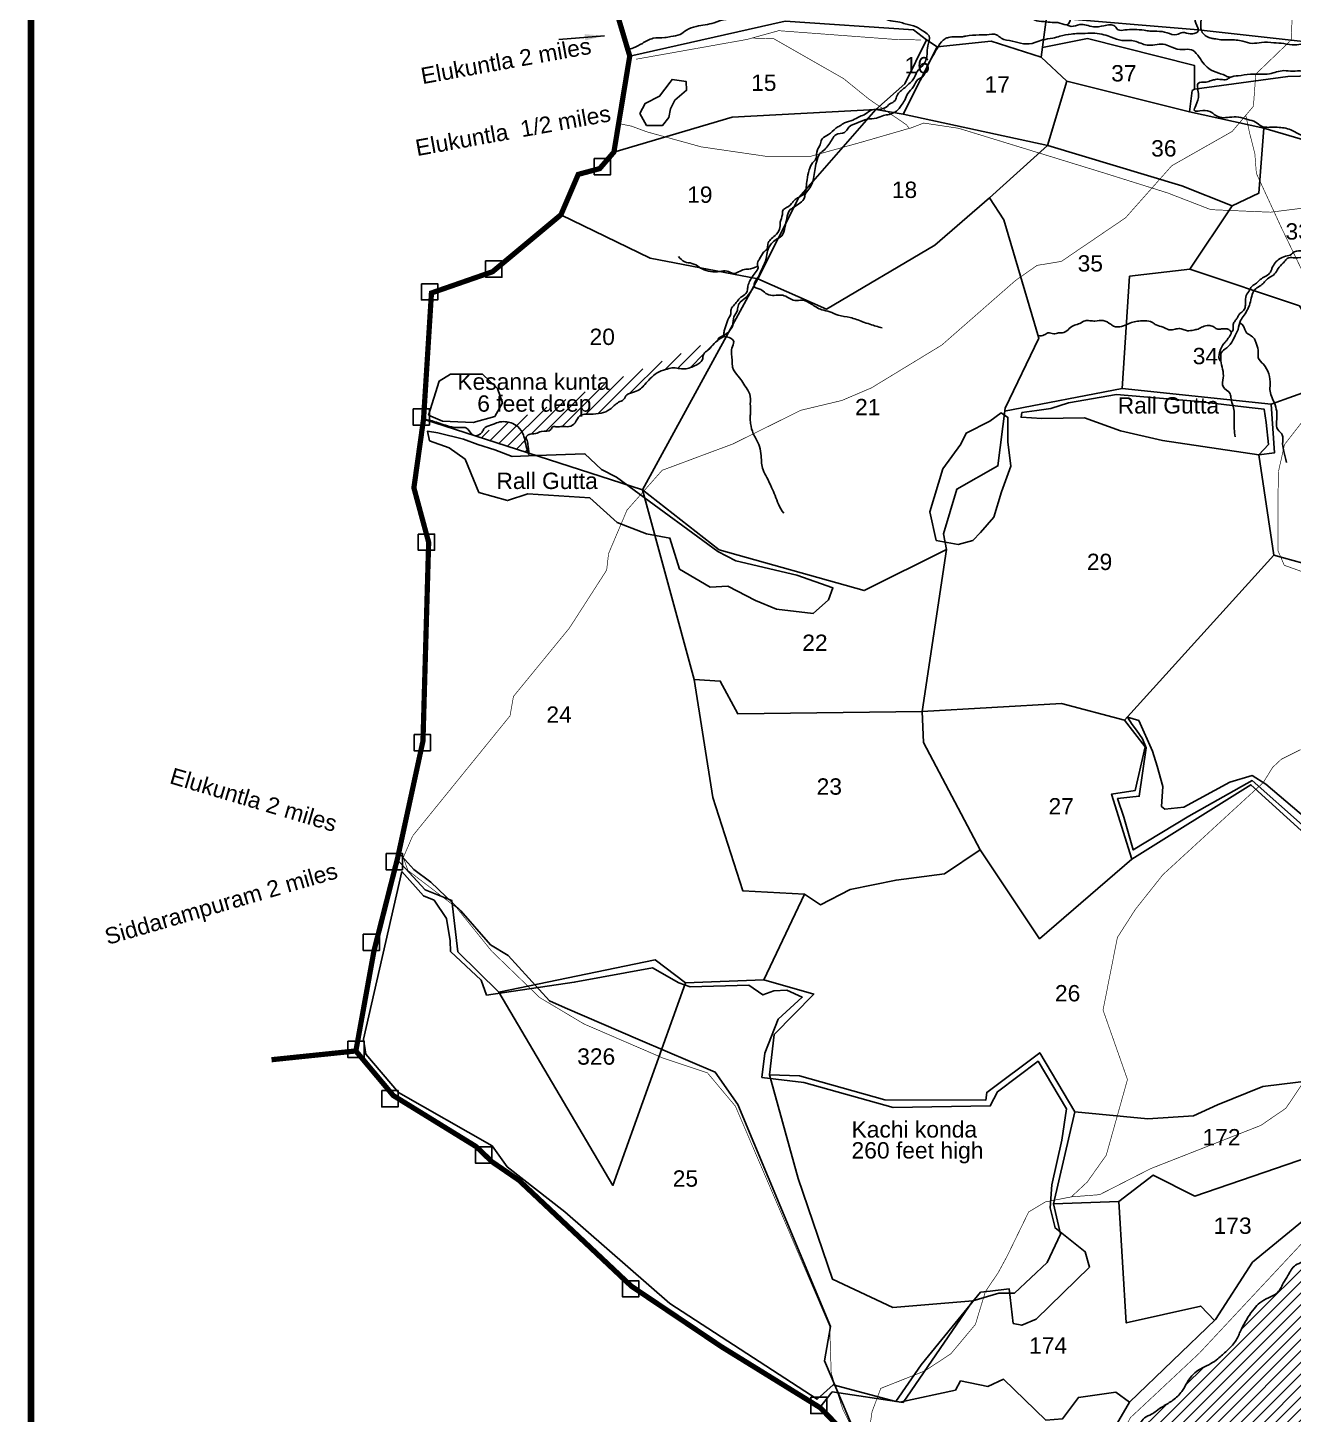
# Model space of a CAD drawing. Header units: feet. Extents: x 812574 to 820023, y 1579761 to 1589140.
# Drawn here: x 812574 to 814512, y 1582150 to 1584272 of the extents above; entities that cross this region are included whole.
import ezdxf
from ezdxf.enums import TextEntityAlignment as Align

# ---------------------------------------------------------------- set-up
doc = ezdxf.new("R2010")
doc.units = ezdxf.units.FT
doc.header["$LTSCALE"] = 15
doc.header["$MEASUREMENT"] = 0
doc.linetypes.add('HIDDEN2', pattern=[0.1875, 0.125, -0.0625])
for name, color, linetype in [('HILL', 17, 'Continuous'), ('PLOT', 7, 'Continuous'), ('PLOT NO', 7, 'Continuous'), ('ROADS', 6, 'Continuous'), ('TANKS-STREAM', 4, 'Continuous'), ('text2', 7, 'Continuous'), ('VILLAGE STONES', 240, 'Continuous')]:
    doc.layers.add(name, color=color, linetype=linetype)
doc.layers.add('VILLAGE BOUNDRY', color=5, linetype='HIDDEN2', lineweight=100)
doc.styles.get("Standard").update_dxf_attribs({"font": 'arial.ttf'})
doc.linetypes.add('DOTS', pattern='A,1e-06,-3,["●",Standard,S=3,R=0,X=-1.25,Y=-1.25],-3', length=6.000001)
doc.dimstyles.get("Standard").update_dxf_attribs({"dimtxt": 0.18, "dimasz": 0.18, "dimexe": 0.18, "dimexo": 0.0625, "dimgap": 0.09, "dimtad": 0, "dimtih": 1, "dimtoh": 1, "dimdec": 4, "dimzin": 0, "dimdsep": 46, "dimtxsty": 'Standard', "dimcen": 0.09, "dimadec": 0, "dimazin": 0, "dimtfac": 1, "dimtdec": 4, "dimtofl": 0, "dimtmove": 0, "dimatfit": 3, "dimfxl": 1, "dimtolj": 1, "dimtzin": 0, "dimarcsym": 0})

msp = doc.modelspace()

# ---------------------------------------------------------------- hatches: boundary and pattern name
at = {"layer": 'TANKS-STREAM', "lineweight": -2}
h = msp.add_hatch(dxfattribs=at)
h.set_pattern_fill('ANSI31', color=256, scale=100)
edge = h.paths.add_edge_path()
edge.add_spline(control_points=[(813340.5, 1583621), (813339.2, 1583624.8), (813335.5, 1583638.3), (813333.9, 1583649.3), (813326.3, 1583661.4), (813315.4, 1583666.9), (813305.1, 1583669.3), (813293.9, 1583668.3), (813283.9, 1583663), (813272.8, 1583660.4), (813270.2, 1583650.6), (813263.3, 1583647.1), (813259.4, 1583647.3)], knot_values=[83.958057, 83.958057, 83.958057, 83.958057, 96.926095, 108.315036, 124.071402, 135.303884, 144.62015, 155.49345, 167.878502, 179.544505, 185.373949, 196.807961, 196.807961, 196.807961, 196.807961], degree=3, periodic=0)
edge.add_spline(control_points=[(813640.5, 1583799.5), (813635.1, 1583796.2), (813625.7, 1583790.4), (813617.9, 1583778.9), (813607.6, 1583773.1), (813608.7, 1583761), (813595.3, 1583754.3), (813580.1, 1583747.1), (813563.6, 1583752.6), (813549.7, 1583747.9), (813537.5, 1583744.5), (813527.7, 1583735), (813519.9, 1583726.2), (813512.4, 1583718.7), (813503.1, 1583713.2), (813491.1, 1583712.5), (813487.5, 1583701.4), (813475.6, 1583698.2), (813463.5, 1583682.4), (813441.6, 1583679.5), (813418.5, 1583681.2), (813413.8, 1583666.8), (813403.5, 1583659.6), (813393.2, 1583662.5), (813385.5, 1583659.6), (813377.9, 1583662.6), (813374.4, 1583652.4), (813361.8, 1583655.9), (813351.7, 1583649.1), (813342.2, 1583650.9), (813336.1, 1583644.5), (813339.9, 1583638.3), (813340.2, 1583631.9), (813341.5, 1583623.2), (813341.7, 1583620.6)], knot_values=[207.101244, 207.101244, 207.101244, 207.101244, 225.68535, 239.723337, 248.672118, 258.081605, 270.342944, 288.762157, 308.224121, 318.118872, 332.136147, 345.808551, 357.997606, 367.562615, 377.520154, 390.36292, 399.132403, 407.818819, 424.712716, 455.719484, 472.075082, 484.724045, 495.960749, 506.286006, 514.434801, 520.667424, 525.539219, 540.407404, 550.058203, 561.306479, 566.914809, 571.57969, 580.354763, 589.349911, 589.349911, 589.349911, 589.349911], degree=3, periodic=0)
edge.add_spline(control_points=[(813340.5, 1583621), (813339.2, 1583624.8), (813335.5, 1583638.3), (813333.9, 1583649.3), (813326.3, 1583661.4), (813315.4, 1583666.9), (813305.1, 1583669.3), (813293.9, 1583668.3), (813283.9, 1583663), (813272.8, 1583660.4), (813270.2, 1583650.6), (813263.3, 1583647.1), (813259.4, 1583647.3)], knot_values=[83.958057, 83.958057, 83.958057, 83.958057, 96.926095, 108.315036, 124.071402, 135.303884, 144.62015, 155.49345, 167.878502, 179.544505, 185.373949, 196.807961, 196.807961, 196.807961, 196.807961], degree=3, periodic=0)
edge.add_line((813259.4, 1583647.3), (813340.5, 1583621))
h = msp.add_hatch(dxfattribs=at)
h.set_pattern_fill('ANSI31', color=256, scale=100)
edge = h.paths.add_edge_path()
edge.add_spline(control_points=[(814836.9, 1581954.7), (814837.5, 1581956.8), (814838.9, 1581962.2), (814845.5, 1581968.6), (814854.2, 1581974.1), (814860.4, 1581982.7), (814870.9, 1581985.3), (814876.9, 1581994), (814887.9, 1582000.2), (814898.4, 1582009), (814910.8, 1582014.1), (814920.4, 1582019.5), (814929.9, 1582021.1), (814936.9, 1582026.8), (814942.2, 1582032.9), (814948.3, 1582036.1), (814955.1, 1582040.4), (814963.4, 1582037.5), (814972, 1582045.1), (814983.1, 1582045.8), (814994.3, 1582052.4), (815005.9, 1582055.2), (815017.4, 1582060.7), (815024.8, 1582067.9), (815035.1, 1582071.8), (815044.9, 1582067.9), (815052.1, 1582074.6), (815058.9, 1582079.6), (815063, 1582088.5), (815072.5, 1582094), (815083.3, 1582096.7), (815090.6, 1582105.1), (815098.7, 1582112), (815102.1, 1582122.9), (815105.7, 1582131), (815110.9, 1582140), (815121.7, 1582137.4), (815131.1, 1582137.6), (815141.8, 1582138), (815143.3, 1582128), (815149, 1582119.7), (815158.7, 1582120.2), (815164, 1582119.8), (815166.8, 1582119.4), (815167.2, 1582119.3)], knot_values=[0, 0, 0, 0, 6.507024, 16.42327, 26.400968, 37.420218, 46.921829, 57.046246, 67.436666, 84.63429, 98.000681, 107.223451, 117.675673, 126.109901, 133.564753, 141.771854, 146.839704, 156.761846, 164.297593, 178.786023, 188.646067, 202.981652, 214.454066, 226.418802, 233.386828, 246.609368, 253.158292, 260.958831, 272.096742, 281.088303, 292.868361, 304.680323, 313.583027, 324.425986, 337.72881, 340.897489, 354.165774, 362.981979, 372.922264, 379.347433, 390.330061, 399.682077, 405.996243, 407.378404, 407.378404, 407.378404, 407.378404], degree=3, periodic=0)
edge.add_spline(control_points=[(815167.2, 1582119.3), (815165.7, 1582121.4), (815162.8, 1582125.3), (815155.2, 1582126.9), (815149.7, 1582131.7), (815145.7, 1582140.1), (815134.4, 1582141.3), (815124.1, 1582144.3), (815112.6, 1582145.7), (815103.3, 1582152.7), (815091.8, 1582159.2), (815080.9, 1582165.2), (815074.3, 1582176), (815077.3, 1582182.2), (815079.4, 1582184.5)], knot_values=[0.00324, 0.00324, 0.00324, 0.00324, 7.470981, 14.105486, 22.144128, 28.909999, 40.357613, 52.615867, 62.125526, 74.325639, 86.60527, 102.152373, 111.578834, 120.548679, 120.548679, 120.548679, 120.548679], degree=3, periodic=0)
edge.add_line((815079.4, 1582184.5), (815070.3, 1582190.7))
edge.add_spline(control_points=[(815070.3, 1582190.7), (815066.9, 1582188), (815059.3, 1582183.2), (815049.9, 1582197.1), (815031.3, 1582207.1), (815007.6, 1582202.3), (814985.3, 1582217.9), (814957.8, 1582210), (814927, 1582213.2), (814898.6, 1582212.2), (814877.9, 1582203.6), (814858.5, 1582206.5), (814840.4, 1582209.4), (814819.4, 1582214.9), (814794.2, 1582213.8), (814775.8, 1582233.1), (814753.4, 1582241.1), (814735.3, 1582253), (814719.4, 1582269.8), (814700.9, 1582281.8), (814692.1, 1582302.5), (814678.6, 1582314.4), (814669.4, 1582333.1), (814660.7, 1582356.1), (814654, 1582382.3), (814637.6, 1582400), (814629, 1582416.7), (814607.8, 1582420.2), (814594.8, 1582435.4), (814565.9, 1582443.5), (814562.8, 1582416.7), (814549.9, 1582403.6), (814539.1, 1582389.5), (814527, 1582382.9), (814512, 1582378), (814504.5, 1582363.5), (814495.4, 1582349.1), (814488.5, 1582334.1), (814473.2, 1582327.8), (814460.7, 1582321.5), (814450.9, 1582310.4), (814442.9, 1582299.8), (814436.3, 1582287.6), (814430.8, 1582278), (814427.6, 1582268.4), (814421.5, 1582258), (814410.2, 1582247), (814397.8, 1582235.4), (814385.2, 1582226.5), (814373.6, 1582221.5), (814362.8, 1582214.9), (814354.5, 1582207), (814347.8, 1582196.2), (814341.1, 1582182.9), (814328.2, 1582170.9), (814313.7, 1582162.9), (814302.9, 1582155.5), (814294.1, 1582148.7), (814283.3, 1582145.7), (814277, 1582134.9), (814270.1, 1582125.1), (814265.3, 1582111.9), (814261.4, 1582099.2), (814256.5, 1582084.2), (814255.3, 1582067.5), (814253.5, 1582047), (814251.4, 1582028.5), (814245.7, 1582012.4), (814239.6, 1581999.4), (814231.4, 1581987.3), (814230.5, 1581974.3), (814222.9, 1581966.7), (814224.6, 1581952.8), (814218.5, 1581935.4), (814219.5, 1581913.9), (814224.8, 1581896.6), (814218.7, 1581885), (814220.1, 1581873.7), (814210.8, 1581866.5), (814209.7, 1581858.4), (814207.2, 1581855.4), (814207, 1581855.2)], knot_values=[172.073822, 172.073822, 172.073822, 172.073822, 183.566129, 195.024238, 214.007062, 246.586515, 260.178771, 291.698646, 324.603079, 354.391878, 375.626483, 389.890664, 412.261802, 430.744311, 455.232669, 483.955543, 505.027667, 526.36637, 547.870442, 574.699213, 590.082668, 613.670998, 627.257751, 652.155723, 688.16251, 705.272277, 724.683429, 740.577368, 764.163709, 787.528722, 805.647274, 829.53313, 843.964034, 858.045606, 870.240253, 889.864011, 903.639997, 922.412791, 936.520211, 951.607175, 964.174153, 980.329648, 991.509306, 1005.629027, 1013.335928, 1021.882831, 1041.610017, 1060.066918, 1072.956651, 1087.512198, 1097.919505, 1110.789334, 1121.341019, 1136.035718, 1155.159802, 1172.954724, 1185.793888, 1194.224346, 1206.44752, 1217.37646, 1230.140596, 1242.768602, 1259.161252, 1270.186017, 1289.853018, 1308.875742, 1332.274085, 1345.229339, 1360.064076, 1375.396197, 1388.18223, 1397.551879, 1404.80252, 1427.938446, 1452.196372, 1468.892001, 1478.965234, 1490.114585, 1500.069048, 1511.294819, 1512.16084, 1512.16084, 1512.16084, 1512.16084], degree=3, periodic=0)
edge.add_line((814207, 1581855.2), (814242.3, 1581826.1))
edge.add_spline(control_points=[(814242.3, 1581826.1), (814243.9, 1581828.6), (814246.5, 1581834.1), (814248.3, 1581844.1), (814261.8, 1581850.2), (814276.4, 1581851.3), (814293, 1581847.9), (814299.9, 1581835.7), (814311.6, 1581828.2), (814323.1, 1581814.8), (814342.1, 1581807), (814356.6, 1581788.7), (814378.5, 1581784.5), (814395.3, 1581777.8), (814411.3, 1581778.8), (814424.9, 1581775.5), (814441.7, 1581784.9), (814455.2, 1581795.5), (814466.5, 1581806.3), (814473.3, 1581812.9), (814478.1, 1581814.3), (814480.2, 1581814.6)], knot_values=[175.500704, 175.500704, 175.500704, 175.500704, 184.545994, 193.47507, 204.159614, 224.613934, 238.682929, 251.305664, 264.066471, 280.13688, 303.410895, 324.005943, 346.957956, 367.963444, 377.272905, 394.796144, 407.785103, 432.766291, 446.712916, 454.791211, 460.87038, 460.87038, 460.87038, 460.87038], degree=3, periodic=0)
edge.add_spline(control_points=[(814480.2, 1581814.6), (814479.6, 1581818.3), (814479, 1581822), (814479.3, 1581825.3)], knot_values=[0, 0, 0, 0, 10.354827, 10.354827, 10.354827, 10.354827], degree=3, periodic=0)
edge.add_line((814479.3, 1581825.3), (814463.8, 1581805.9))
edge.add_line((814463.8, 1581805.9), (814444, 1581812.7))
edge.add_line((814444, 1581812.7), (814458, 1581863))
edge.add_line((814458, 1581863), (814475.4, 1581902))
edge.add_line((814475.4, 1581902), (814533.1, 1581906.8))
edge.add_line((814533.1, 1581906.8), (814536.1, 1581940))
edge.add_line((814536.1, 1581940), (814637.8, 1581958.9))
edge.add_line((814637.8, 1581958.9), (814715.1, 1581962.2))
edge.add_line((814715.1, 1581962.2), (814736.5, 1581947.5))
edge.add_line((814736.5, 1581947.5), (814770, 1581952))
edge.add_line((814770, 1581952), (814775.4, 1581942.9))
edge.add_line((814775.4, 1581942.9), (814820.7, 1581945))
edge.add_line((814820.7, 1581945), (814824.3, 1581938.8))
edge.add_spline(control_points=[(814824.3, 1581938.8), (814825.2, 1581940.2), (814827, 1581943.4), (814830.9, 1581948.3), (814837.9, 1581958.7), (814841.7, 1581945.6), (814838.8, 1581935.2), (814850.2, 1581931.4), (814855.6, 1581928.7), (814857.7, 1581927.5)], knot_values=[448.388072, 448.388072, 448.388072, 448.388072, 453.225511, 459.440026, 469.347506, 476.969281, 488.340002, 499.209209, 506.603406, 506.603406, 506.603406, 506.603406], degree=3, periodic=0)

# ---------------------------------------------------------------- linework, layer by layer
at = {"layer": 'HILL'}
for points in [[(813511.4, 1584140.2), (813519.8, 1584155.7), (813541.6, 1584166.7), (813557.9, 1584188.5), (813560.9, 1584192.6), (813582.6, 1584189.2), (813583, 1584175.9), (813564.9, 1584160.5), (813558.6, 1584147.6), (813556, 1584134.3), (813546.4, 1584122.1), (813521.7, 1584122.1), (813511.4, 1584140.2)], [(813188.1, 1583678.7), (813204.1, 1583730.9), (813221.8, 1583741.4), (813270.4, 1583741.2), (813293.4, 1583719.5), (813301, 1583697.8), (813289.4, 1583676.4), (813256.2, 1583667.4), (813209.3, 1583669.3), (813188.1, 1583678.7)], [(814096.3, 1583682.7), (814119.3, 1583685.8), (814140.4, 1583688.7), (814167.7, 1583697.4), (814241.1, 1583710.3), (814366.6, 1583699.5), (814444.1, 1583690.5), (814467.3, 1583687.8), (814470.3, 1583667.3), (814473.7, 1583633.6), (814459, 1583617.8), (814311.7, 1583639.9), (814247.3, 1583654.7), (814192.2, 1583674.6), (814126.6, 1583673.7), (814095, 1583675.6), (814096.3, 1583682.7)], [(814065.3, 1583561.4), (814053.3, 1583522.4), (814032.9, 1583499.1), (814021.4, 1583486.8), (813998.6, 1583480.8), (813965.3, 1583487.1), (813955.2, 1583531), (813975.4, 1583596.4), (814002.7, 1583634.3), (814010.8, 1583651.2), (814047.3, 1583669.6), (814064.8, 1583682.1), (814075, 1583675.3), (814075, 1583637.7), (814079.5, 1583600.5), (814065.3, 1583561.4)], [(813202.3, 1583651.5), (813241.6, 1583641.9), (813263.4, 1583633.8), (813289.5, 1583625.7), (813316.2, 1583615.3), (813353.7, 1583616.8), (813427.3, 1583619.7), (813452.6, 1583595.6), (813475.9, 1583584), (813503, 1583564.1), (813631, 1583469.8), (813658.5, 1583455.9), (813752, 1583433.7), (813806.9, 1583414.4), (813800.5, 1583396.1), (813776.6, 1583375.1), (813720.5, 1583381.9), (813688.3, 1583395.3), (813646.3, 1583417.2), (813618.9, 1583415.7), (813572, 1583443.1), (813557.4, 1583490.7), (813521.7, 1583497.1), (813477, 1583514.4), (813434.8, 1583552.2), (813340.2, 1583558.2), (813309, 1583548.1), (813265.1, 1583560.4), (813256.8, 1583580.3), (813243.9, 1583611.5), (813219.7, 1583628.7), (813189.6, 1583639.5), (813186.3, 1583654.2), (813202.3, 1583651.5)], [(814275.4, 1583211.6), (814257.8, 1583216.6), (814264.9, 1583205.5), (814271.9, 1583196.6), (814281, 1583183.5), (814286.4, 1583169.4), (814275.9, 1583095.6), (814242.8, 1583092), (814252.3, 1583063.7), (814266.7, 1583013.4), (814351.8, 1583065.2), (814448.6, 1583119.5), (814526, 1583051.4)], [(814530.9, 1583061.8), (814469.7, 1583114.1), (814448.8, 1583127.1), (814414.6, 1583116.9), (814344.4, 1583079), (814314.9, 1583075.9), (814310.2, 1583079.6), (814312.1, 1583110.3), (814303.2, 1583141.3), (814296.3, 1583164.4), (814275.4, 1583211.6)], [(814745.6, 1580991.1), (814621.2, 1581215.7), (814589.9, 1581310.6), (814367.4, 1581577.9), (814249, 1581690.1), (814167.4, 1581795.6), (814103.5, 1581877.9), (814014, 1581916.9), (813935.4, 1581971.8), (813862.9, 1582068.5), (813821.6, 1582166.6), (813794.3, 1582231.4), (813803.3, 1582283.9), (813661.5, 1582623.7), (813627, 1582673.5), (813511.8, 1582722.4), (813397.1, 1582771.9), (813373.1, 1582782.3), (813309.8, 1582851.7), (813282.8, 1582868.2), (813237.4, 1582920.1), (813191.3, 1582963.9), (813165.3, 1582983.2), (813142.3, 1583008.8)], [(813146.9, 1582980.4), (813180.5, 1582943), (813196.6, 1582936.3), (813215.4, 1582908.2), (813221.2, 1582874), (813221.6, 1582858), (813268.6, 1582814), (813276.9, 1582791.3), (813411.1, 1582810.9), (813530.9, 1582832.9), (813571.2, 1582809.9), (813588.4, 1582804), (813678.5, 1582806.3), (813699.9, 1582791.4), (813716.8, 1582797.9), (813736.3, 1582798.8), (813760, 1582787.8), (813723.3, 1582754.4), (813703, 1582702.2), (813698.4, 1582665.3), (813762.6, 1582657.3), (813899.5, 1582619.2), (814047.9, 1582621.7), (814058.7, 1582643.3), (814121.1, 1582690), (814164.5, 1582617.3), (814157.5, 1582569.3), (814142, 1582500.8), (814139.8, 1582465.6), (814147.1, 1582434.8), (814193.4, 1582398.5), (814199.9, 1582374.7), (814117.9, 1582295.1), (814096.2, 1582286), (814083, 1582288.7), (814076.7, 1582341.7), (814047.9, 1582338.3), (814033, 1582336.5), (813969.2, 1582258.4), (813942.2, 1582225.4), (813903.3, 1582169.3), (813807.6, 1582194.8), (813782.9, 1582172.7), (813557.5, 1582319.4), (813396.7, 1582459.7), (813308.2, 1582528.4), (813285.4, 1582560.4), (813142.1, 1582642), (813091.9, 1582700.6), (813088.6, 1582723.6), (813146.9, 1582980.4)]]:
    msp.add_lwpolyline(points, dxfattribs=at)
at = {"layer": 'PLOT'}
for points in [[(814134.2, 1584287.6), (814366.2, 1584268.6), (814508.5, 1584252.8), (814564.5, 1584246.6), (814518.5, 1584294.5), (814526.9, 1584348.6), (814642.4, 1584396), (814744.3, 1584406.4), (814727.5, 1584451.3)], [(813471.8, 1584081.3), (813652.9, 1584134.7), (813872.8, 1584146.3), (813917, 1584185.7), (813950.4, 1584253.3), (813930.6, 1584268.4), (813734, 1584281.5), (813496, 1584228.3)], [(813966.7, 1584242.3), (814049.4, 1584250.9), (814125.7, 1584226.8), (814134.2, 1584287.6)], [(813872.8, 1584146.3), (813914.6, 1584139.5), (813966.7, 1584242.3), (813950.4, 1584253.3)], [(814127.8, 1584241.4), (814196.9, 1584255), (814360.7, 1584213.6), (814360.7, 1584177.7), (814356.9, 1584175.4), (814353.1, 1584142.7)], [(813914.6, 1584139.5), (814135.8, 1584091.5), (814341.3, 1584029.8), (814418.3, 1583999), (814459.2, 1584018.5), (814466.8, 1584117.7), (814353.1, 1584142.7), (814165.1, 1584189.9), (814125.7, 1584226.8)], [(814165.1, 1584189.9), (814135.6, 1584091.6), (814046.5, 1584011.3), (813963.1, 1583938.8), (813797.3, 1583840.7), (813692, 1583887.2), (813527.2, 1583919), (813390.7, 1583985.4)], [(814360.7, 1584177.7), (814503.6, 1584197.2), (814631.5, 1584200.4), (814786.3, 1584203.4), (814768.7, 1584122.8), (814770.7, 1584111.5), (814766.1, 1584108.4), (814765.6, 1584089.1), (814616.1, 1584074.2), (814466.8, 1584117.7)], [(813872.8, 1584146.3), (813755.1, 1584011.7), (813692, 1583887.2)], [(814046.5, 1584011.3), (814068.7, 1583977.6), (814122.2, 1583796.5), (814070.5, 1583689.6), (814059.7, 1583601), (813996.8, 1583565.5), (813976.1, 1583497), (813980.8, 1583473), (813855.1, 1583410.3), (813633.1, 1583472.5), (813515.7, 1583564.4), (813515.7, 1583564.4)], [(814418.3, 1583999), (814353.5, 1583902.3), (814261.2, 1583891.3), (814249.6, 1583719.3)], [(814353.5, 1583902.3), (814521.1, 1583846), (814551.6, 1583794.5), (814546.1, 1583719.8), (814477.9, 1583695.5)], [(813692, 1583887.2), (813515.7, 1583564.4), (813180.4, 1583672.8)], [(814253.4, 1583211.8), (814481.9, 1583464.6), (814459, 1583617.8), (814483, 1583621.2), (814477.9, 1583695.5), (814249.6, 1583719.3), (814069.9, 1583684.9)], [(814669.1, 1583697.1), (814620.2, 1583572.5), (814629.9, 1583423.4), (814481.9, 1583464.6)], [(813515.7, 1583564.4), (813594.8, 1583274.4), (813623.3, 1583093.7), (813668.9, 1582950.8), (813763.7, 1582945.6), (813701.5, 1582814.8), (813581.3, 1582809.9), (813535.1, 1582845.1), (813295.4, 1582795.8), (813233.1, 1582857.2), (813223.6, 1582936.2), (813182.9, 1582952.5), (813140.2, 1582998.8)], [(813980.8, 1583473), (813943.5, 1583225.2), (813945.9, 1583178), (814032.3, 1583013.4)], [(813594.8, 1583274.4), (813634.5, 1583271.8), (813661.6, 1583221.4), (813943.5, 1583225.2), (814157.1, 1583237.4), (814253.4, 1583211.8), (814285, 1583171.2), (814269.9, 1583104.5), (814233.5, 1583098.8), (814264.7, 1582999.4)], [(814177.4, 1582612.5), (814289, 1582601.9), (814359.2, 1582606.2), (814395.5, 1582623.4), (814465.3, 1582651.4), (814602.6, 1582668), (814647.1, 1582777.5), (814685.5, 1582874.6), (814703.1, 1582894.3), (814679.2, 1582959.2), (814669.4, 1583017.7), (814632.8, 1583014.2), (814529.6, 1583037.9), (814446.9, 1583113), (814264.7, 1582999.4), (814123.4, 1582877.3), (814032.3, 1583013.4), (813977.7, 1582977), (813903.8, 1582967.1), (813833.3, 1582952.9), (813788, 1582929.5), (813763.7, 1582945.6)], [(813295.4, 1582795.8), (813470.2, 1582499.9), (813581.3, 1582809.9)], [(813701.5, 1582814.8), (813777.7, 1582792.7), (813717.1, 1582730.9), (813710.1, 1582669), (813753.7, 1582510.7), (813806.3, 1582356.6), (813898.5, 1582313.1), (814021, 1582323.2), (813914.4, 1582167.6), (813806.1, 1582183.8), (813787.2, 1582160)], [(814021, 1582323.2), (814060.9, 1582335.1), (814085, 1582335.2), (814134.9, 1582382.1), (814155.3, 1582425.1), (814144.7, 1582471.7), (814177.4, 1582612.5), (814123.5, 1582702.9), (814042.5, 1582642.3), (814041.1, 1582630.5), (813886.4, 1582630.8), (813755.8, 1582667.7), (813710.1, 1582669)], [(814244.7, 1582475.4), (814297, 1582515.8), (814361.2, 1582483.6), (814608, 1582568.4), (814638, 1582596.3), (814695.5, 1582580.9)], [(814144.7, 1582471.7), (814244.7, 1582475.4), (814256.1, 1582289.4), (814370.2, 1582315.2), (814391.2, 1582293.3)], [(814261.1, 1582168.3), (814392.6, 1582294.6), (814449.2, 1582382.3), (814551.3, 1582466.3), (814587.4, 1582486.9)], [(813909.6, 1582168.3), (813994.6, 1582186.7), (814002.4, 1582200.8), (814044.2, 1582192.2), (814068.2, 1582203.3), (814132.8, 1582140.9), (814158.5, 1582142.8), (814182.7, 1582175.4), (814240, 1582183.5), (814260.9, 1582168), (814210.4, 1582081.5), (814115.4, 1581926.1), (814073.2, 1581862.4), (814053, 1581777.9)]]:
    msp.add_lwpolyline(points, dxfattribs=at)
at = {"layer": 'ROADS', "linetype": 'DOTS', "ltscale": 0.15, "const_width": 1}
for points in [[(813163.7, 1583034.8), (813312.8, 1583218.6), (813318, 1583248.2), (813403.8, 1583353.1), (813460.7, 1583441.6), (813463.6, 1583466.9), (813491.8, 1583533.4), (813545.6, 1583594.3), (813653.8, 1583634.6), (813758, 1583686.2), (813820.8, 1583701.2), (813865.9, 1583720.4), (813973.7, 1583786), (814086.4, 1583884.7), (814119.5, 1583907.9), (814156.7, 1583914), (814254.9, 1583980.7), (814325.7, 1584060.4), (814418.2, 1584112.9), (814450.7, 1584151.4), (814454.3, 1584200.6), (814508.5, 1584252.8), (814512.6, 1584348.3)], [(813505.5, 1584223.4), (813675.6, 1584253.7), (813724, 1584267.1), (813902.2, 1584253.7), (813942.1, 1584252.9)], [(813682.9, 1584255.8), (813716.6, 1584254.7), (813823.3, 1584193.8), (813862.1, 1584162.4), (813919.5, 1584123.1), (813924.1, 1584117.4), (813946.1, 1584125.7), (813999.5, 1584117.7), (814128.5, 1584078.1), (814223.1, 1584049), (814319.6, 1584018.7), (814385.5, 1583993.2), (814476.9, 1583989.3), (814559.9, 1583999.7)], [(814522.8, 1583166.8), (814493.5, 1583152.2), (814480.1, 1583139.7), (814465.8, 1583116.5), (814312, 1582975.3), (814270.1, 1582922.5), (814242.5, 1582879.5), (814220.5, 1582768.3), (814257.9, 1582662), (814239.7, 1582597), (814225.4, 1582546.1), (814196.3, 1582505.1), (814172, 1582482.4), (814132.3, 1582474.7), (814106.7, 1582459.4), (814073.7, 1582391.7), (814060.1, 1582366.6), (814040.4, 1582337.4), (814025.1, 1582287.2), (813987.7, 1582242.4), (813947.6, 1582216), (813880.2, 1582189.3), (813866.8, 1582153.3), (813862.1, 1582120)], [(814743.3, 1580986.8), (814621.5, 1581213.9), (814590.9, 1581303.3), (814307.6, 1581636.7), (814210.2, 1581729.7), (814103.5, 1581877.9), (814008.8, 1581910.9), (813927.8, 1581977.7), (813871.3, 1582060.8), (813822.2, 1582157.1), (813804.4, 1582212.7), (813802.1, 1582284), (813742.7, 1582422.8), (813657.8, 1582621.1), (813615, 1582672.2), (813547.2, 1582694.7), (813426, 1582747), (813358.2, 1582787.4), (813284.5, 1582858.6), (813230.8, 1582925.2), (813156.4, 1582982), (813149.4, 1583001.9), (813163.7, 1583034.8)], [(814902.3, 1582913.9), (814877, 1582841.9), (814851, 1582774.5), (814816.8, 1582760.1), (814788, 1582761.5), (814777.5, 1582727.5), (814766.4, 1582690), (814740.4, 1582641.6), (814681.1, 1582584.7), (814628.5, 1582534.3), (814551.3, 1582466.3), (814537.4, 1582424.7), (814469.6, 1582352.1), (814368.2, 1582243.5), (814303.6, 1582183), (814262.4, 1582144.5), (814226.6, 1582077.4), (814189.1, 1581986.7), (814103.5, 1581877.9), (814064.5, 1581826.1), (814032.5, 1581783.6), (814020, 1581759.8)]]:
    msp.add_lwpolyline(points, dxfattribs=at)
at = {"layer": 'ROADS', "linetype": 'HIDDEN2', "lineweight": -2, "ltscale": 10, "const_width": 1}
for points in [[(813924.5, 1584117.8), (813851.9, 1584096.8), (813770.7, 1584074.2), (813707, 1584074.5), (813605.4, 1584089.3), (813522.2, 1584112.3), (813498.3, 1584121.1), (813481, 1584124.6)], [(814649.8, 1583411.1), (814601, 1583412.1), (814497.9, 1583449), (814488.4, 1583471), (814488.5, 1583563.3), (814489.1, 1583592.6), (814498.3, 1583633.7), (814549.2, 1583699.2), (814567.1, 1583739.2), (814566.6, 1583774.5), (814557, 1583834), (814493.4, 1583965.9), (814455.2, 1584048.7), (814452.9, 1584078.7), (814444.6, 1584111.6), (814439, 1584137.6)]]:
    msp.add_lwpolyline(points, dxfattribs=at)
at = {"layer": 'ROADS', "linetype": 'HIDDEN2', "ltscale": 10, "const_width": 1}
msp.add_lwpolyline([(814172, 1582482.4), (814215.3, 1582485.8), (814293.4, 1582525.6), (814462.1, 1582591.8), (814500.5, 1582618.1), (814528, 1582659)], dxfattribs=at)
at = {"layer": 'TANKS-STREAM'}
for points in [[(814165.7, 1584275.7), (814171.6, 1584273.7), (814185, 1584276.3), (814194.8, 1584275.7), (814205.9, 1584273), (814221.9, 1584274.7), (814238.5, 1584274), (814243.8, 1584268.5), (814253.9, 1584268.2), (814268.3, 1584268.8), (814283.6, 1584267.8), (814292.1, 1584266.5), (814302.9, 1584266.2), (814318.6, 1584263.9), (814333.3, 1584261), (814342.2, 1584264.2), (814354.2, 1584262.1), (814361.7, 1584263.2), (814365.6, 1584265.9), (814365.6, 1584271.2), (814361.1, 1584285.2), (814362.5, 1584289.5), (814365.4, 1584296.6), (814363.5, 1584302.4), (814358.7, 1584313.8), (814354.5, 1584320), (814351.4, 1584330.5), (814352.4, 1584341.8), (814348.7, 1584352), (814349.8, 1584365.7), (814347.5, 1584374.1), (814342.9, 1584378.2), (814340.4, 1584383.4), (814339.7, 1584393), (814338, 1584407.8), (814334.8, 1584413.1), (814329.9, 1584417.6), (814322, 1584421.8), (814315.8, 1584426), (814306.8, 1584433.6), (814297.7, 1584441.8), (814293.1, 1584449.2), (814289.5, 1584459.1), (814286.1, 1584474.5), (814283.8, 1584489.6), (814283.9, 1584501.7), (814283, 1584515.1), (814284, 1584521), (814280.5, 1584536.1), (814267.1, 1584549), (814261.3, 1584555.9), (814254.3, 1584564.6), (814247.4, 1584574.8), (814241.1, 1584586.9), (814238, 1584597.5), (814234.5, 1584605.5), (814231.7, 1584617.3), (814231.8, 1584631.8), (814236.1, 1584643.5), (814238.9, 1584663.4), (814240.2, 1584675.4), (814240.3, 1584684.9), (814241.1, 1584704.5), (814236.1, 1584712.3), (814228.6, 1584715.8), (814215.3, 1584722.1), (814202.5, 1584729.4), (814195.3, 1584737.8), (814190.4, 1584747.3), (814185.2, 1584753.4), (814177.9, 1584759.7), (814171, 1584766.1), (814162.3, 1584778.3), (814161.1, 1584789.5), (814154.2, 1584802), (814143.1, 1584816.3), (814136.7, 1584823.9), (814133.5, 1584841.8), (814127.7, 1584854.8), (814122.2, 1584862), (814114.1, 1584873), (814106.3, 1584882.9), (814097.1, 1584893.6), (814095.9, 1584910.8), (814088.9, 1584926.2), (814081.7, 1584939.5), (814073, 1584952.2), (814065.5, 1584966.1), (814054.2, 1584988.3)], [(813832.4, 1584404.7), (813836.7, 1584397.1), (813837.7, 1584392.4), (813844.5, 1584373.2), (813844.6, 1584365.6), (813846.7, 1584352.8), (813845.5, 1584342.2), (813845.9, 1584337.7), (813850.6, 1584335.9), (813855.3, 1584334.7), (813865, 1584333.4), (813877, 1584329), (813883, 1584330.3), (813894.8, 1584330.2), (813900.2, 1584329.4), (813909.7, 1584325), (813914.2, 1584323.8), (813921.3, 1584322.9), (813928.7, 1584323.4), (813940.6, 1584321.9), (813944.7, 1584318.6), (813955.6, 1584316.7), (813965.3, 1584318), (813978.2, 1584316.6), (813988.3, 1584313.9), (813993.4, 1584310.5), (814000.4, 1584310.2), (814017.2, 1584310.7), (814029.7, 1584308.3), (814032, 1584304.9), (814042.1, 1584301.3), (814051, 1584298.2), (814064.1, 1584296.9), (814072.5, 1584294.7), (814078, 1584292.4), (814085.7, 1584292.2), (814097.7, 1584291.6), (814106.4, 1584289.7), (814115.6, 1584283.7), (814130.4, 1584280.9), (814142.6, 1584279.8), (814154.6, 1584278.8), (814166.3, 1584276.3), (814170.7, 1584285.8), (814175.6, 1584304.7), (814178.3, 1584316.6), (814188.4, 1584328.5), (814194.7, 1584335.8), (814197.4, 1584351.5), (814200.7, 1584356.7), (814208.7, 1584362.1), (814220.3, 1584384.3), (814220.7, 1584394.9), (814227.5, 1584403), (814231.9, 1584411.6), (814232.6, 1584430.3), (814238.4, 1584448.6), (814242, 1584456.4), (814247.1, 1584465.5), (814247.4, 1584475.8), (814247.8, 1584487.9), (814253.8, 1584498.2), (814259.3, 1584510.1), (814265.2, 1584524.7), (814265.6, 1584534.2), (814264.7, 1584541.8), (814265.1, 1584545), (814267.5, 1584541.2), (814272.9, 1584533.4), (814277.4, 1584526.9), (814282.4, 1584520.3), (814286.4, 1584513.4), (814289.6, 1584504.7), (814289.5, 1584487.6), (814290.1, 1584476.6), (814295.3, 1584465.2), (814295.7, 1584458.1), (814302.5, 1584448.3), (814308.1, 1584437.8), (814318.5, 1584433.4), (814325.8, 1584430.4), (814335.6, 1584422.2), (814338.8, 1584418.3), (814345, 1584403.6), (814345.2, 1584395.5), (814345.8, 1584387.1), (814350.4, 1584378.6), (814355.7, 1584365.7), (814359.5, 1584357.5), (814360.3, 1584341), (814358.3, 1584334.5), (814359.4, 1584327.2), (814362.4, 1584321.2), (814370.8, 1584303.2), (814370.8, 1584284), (814371.5, 1584266.3), (814384.2, 1584256), (814390.7, 1584254.8), (814400.8, 1584253.2), (814413.8, 1584253.1), (814434.4, 1584251), (814448.7, 1584247.7), (814462.9, 1584249.1), (814481.9, 1584248.7), (814497.1, 1584247.3), (814514.5, 1584245.4), (814537.5, 1584247.4), (814560.5, 1584239.2), (814580.9, 1584239.7), (814598.4, 1584239.5), (814620, 1584236.9), (814629.1, 1584238.3), (814649.4, 1584243), (814669.5, 1584245.8), (814679.4, 1584241.6), (814696.9, 1584244.4), (814704.2, 1584249.3), (814717.3, 1584254), (814741, 1584252.8), (814764.2, 1584257.3), (814777.5, 1584257.7), (814810.1, 1584259.7), (814821, 1584261.3), (814843.7, 1584263.7), (814866.6, 1584264.6), (814901.2, 1584272.6), (814938, 1584278.8), (814946.8, 1584287.3), (814986.6, 1584298.5), (815016, 1584311.7), (815044, 1584330.9), (815065.6, 1584338.7), (815091.8, 1584346.6), (815118, 1584365.4), (815148, 1584385.7), (815168.6, 1584403.6), (815185.1, 1584413.6), (815195.4, 1584420.9), (815199.3, 1584431.5), (815200.7, 1584444.7), (815199.9, 1584463.5), (815196.9, 1584487.6), (815203.4, 1584503.2), (815220.8, 1584530.2), (815224.6, 1584549), (815237.3, 1584570.8), (815230.3, 1584580.2), (815215.7, 1584595.7), (815204.9, 1584606.5), (815194.5, 1584614), (815182.3, 1584619.7), (815174.7, 1584618.7), (815158.7, 1584598), (815146.5, 1584572.7), (815136.1, 1584547.7), (815135.2, 1584529.9), (815130, 1584518.1), (815125.8, 1584502.1), (815117.8, 1584486.6), (815111.7, 1584479.1), (815103.2, 1584472.5), (815098.4, 1584469.4), (815086.8, 1584459.3), (815076.6, 1584458.5), (815066, 1584457.4), (815057.1, 1584456.5), (815048, 1584452.5), (815032, 1584448.6), (815021.4, 1584446.3), (815011.3, 1584440.9), (815005.4, 1584435.3), (814998.8, 1584426.1), (814987.6, 1584417.8), (814977.5, 1584408.5), (814969.3, 1584404.1), (814961, 1584400.4), (814952.2, 1584394.2), (814947.8, 1584387.7), (814937.7, 1584383.1), (814931.3, 1584379.1), (814918.9, 1584370.3), (814905.5, 1584362.7), (814888.5, 1584356.5), (814878.1, 1584345.2), (814869.8, 1584342.4), (814857.2, 1584338.6), (814846.5, 1584330.1), (814839, 1584321.2), (814826.7, 1584315), (814802.6, 1584314.3), (814793.1, 1584307.2), (814779.2, 1584301.6), (814766.2, 1584299), (814757.1, 1584296.7), (814744.2, 1584289.5), (814729.4, 1584284.1), (814713.7, 1584284.8), (814703.8, 1584280.1), (814697.9, 1584275.6), (814685.2, 1584273.8), (814667.8, 1584272.8), (814656.2, 1584269.1), (814648.1, 1584267.5), (814631.7, 1584269.2), (814618.7, 1584268.2), (814609.3, 1584264.2), (814593.1, 1584266.5), (814577.8, 1584264.3), (814569.5, 1584265.4), (814553.2, 1584263.3), (814532.6, 1584261.2)], [(813692, 1583906), (813692, 1583913.1), (813694.7, 1583917.7), (813700.9, 1583927.9), (813706.5, 1583933.4), (813707.4, 1583940.5), (813711.6, 1583947.5), (813718.4, 1583953.8), (813725.5, 1583963.3), (813726.4, 1583974.1), (813729.6, 1583985.9), (813730.3, 1583991.8), (813736.2, 1583996.4), (813745.6, 1584004.9), (813749, 1584008.7), (813756.3, 1584013), (813764.1, 1584019.1), (813766.2, 1584027.8), (813767.4, 1584039), (813770.8, 1584053.9), (813776, 1584065), (813780.6, 1584070.1), (813783.2, 1584084.9), (813784.9, 1584087.6), (813787.9, 1584094.4), (813790.7, 1584101.8), (813800.4, 1584108.1), (813811.6, 1584117.9), (813817.6, 1584121.5), (813824.9, 1584125.9), (813837.3, 1584130.2), (813848, 1584135.6), (813857, 1584139.7), (813867.2, 1584146), (813877.6, 1584146.6), (813886.5, 1584148.9), (813894.3, 1584154.9), (813902.1, 1584160.3), (813905.3, 1584168), (813916.9, 1584179.7), (813923.4, 1584185.8), (813929.6, 1584191.7), (813936, 1584204.6), (813945.3, 1584215), (813949.4, 1584222.3), (813951.1, 1584230.8), (813952.1, 1584243.7), (813954.2, 1584259.2), (813947.1, 1584265.3), (813934.3, 1584273.1), (813917.8, 1584277.6), (813909.6, 1584280.1), (813895.7, 1584282.1), (813880.4, 1584286.7), (813870.4, 1584286.1), (813854.5, 1584289.5), (813835.8, 1584289.5), (813819.3, 1584291.7), (813802.8, 1584294.6), (813786.1, 1584294.6), (813758.7, 1584297.3), (813748.4, 1584297.5), (813739.4, 1584294.1), (813725.4, 1584290.7), (813705, 1584293.6), (813688.9, 1584293.4), (813679.3, 1584289.7), (813666.6, 1584285.9), (813650.1, 1584284.6), (813641.4, 1584284.2), (813625.3, 1584279.3), (813597.7, 1584273.5), (813582.9, 1584267.8), (813573, 1584261.4), (813559, 1584258), (813549.5, 1584256.6), (813531.8, 1584255.4), (813515.3, 1584247.6), (813501.7, 1584241), (813491, 1584237.3)], [(814415.8, 1584195.8), (814413.8, 1584196), (814406.5, 1584198.9), (814397.9, 1584202), (814382.4, 1584209.1), (814365.4, 1584229.6), (814355.7, 1584237.9), (814342.7, 1584238.2), (814325.7, 1584241.7), (814315.5, 1584245.9), (814290.5, 1584244.8), (814271.1, 1584250.3), (814262.5, 1584252.1), (814249.1, 1584252.1), (814233.2, 1584257.2), (814221.9, 1584260.9), (814208, 1584263.3), (814193.4, 1584262.9), (814171.8, 1584262), (814154.5, 1584258.5), (814143.5, 1584255.6), (814128, 1584253), (814116.1, 1584248.8), (814098.6, 1584247.2), (814081.6, 1584251.2), (814064.8, 1584255.6), (814057.6, 1584260.9), (814042.4, 1584260.9), (814031.1, 1584260.5), (814010.3, 1584258.7), (814005.5, 1584257.8), (813983.8, 1584256.7), (813978.8, 1584254.8), (813968.6, 1584243.5), (813961.9, 1584231.7), (813954.4, 1584218.7), (813949.8, 1584208.3), (813944.3, 1584196.4), (813937.2, 1584192.2), (813930.4, 1584181.5), (813921.5, 1584170.9), (813917, 1584160.7), (813911.6, 1584152.5), (813907.1, 1584146.6), (813893.3, 1584139), (813884.3, 1584137.2), (813873.9, 1584133.4), (813859.2, 1584131.5), (813845.9, 1584126.6), (813831.6, 1584119.3), (813829.3, 1584116.4), (813824.7, 1584111.5), (813811.4, 1584107.8), (813806.1, 1584101.3), (813794.4, 1584085.5), (813787.2, 1584078.9), (813781.9, 1584066.1), (813779.1, 1584052.9), (813777.3, 1584040.8), (813770.3, 1584024.6), (813764.2, 1584015.2), (813763.7, 1584011.8), (813756.9, 1584003.5), (813747, 1583997.1), (813740.4, 1583991.7), (813736.6, 1583980.2), (813733.5, 1583966.4), (813728.6, 1583953.1), (813718, 1583946.1), (813711.7, 1583939.5), (813707.8, 1583932.6), (813705.5, 1583921.7), (813701, 1583907.5), (813696.8, 1583899.1), (813692.1, 1583889.2), (813686.9, 1583880.7), (813687.1, 1583874.8), (813691.9, 1583872.7), (813698, 1583870.1), (813706.7, 1583863.7), (813717.3, 1583861.9), (813727.7, 1583862.5), (813737.2, 1583859.5), (813749, 1583854), (813760, 1583854.7), (813774.1, 1583848.7), (813790, 1583840), (813802.4, 1583836.9), (813814.9, 1583831.7), (813833.4, 1583828.1), (813852.4, 1583821.7), (813863.7, 1583817.8), (813882.6, 1583812.1)], [(814774, 1584109.2), (814771.9, 1584104.3), (814772.6, 1584100.1), (814756.6, 1584097.8), (814745, 1584098.3), (814734.6, 1584095), (814720.9, 1584094.5), (814714.4, 1584094.3), (814704.4, 1584093.6), (814696, 1584092.2), (814690.2, 1584088.3), (814680.7, 1584087.1), (814667, 1584086.2), (814658.7, 1584085.5), (814649.7, 1584086), (814642.1, 1584086.7), (814635.8, 1584080.6), (814626, 1584080.6), (814614.2, 1584080.2), (814606.1, 1584082.2), (814601, 1584087.1), (814590.1, 1584091.3), (814577.5, 1584095.2), (814569.2, 1584098), (814556.6, 1584101.3), (814549, 1584104.3), (814539.9, 1584102.9), (814532, 1584104.7), (814519.7, 1584109.1), (814508.1, 1584115.2), (814487.2, 1584119.3), (814479.1, 1584119.3), (814471.1, 1584119.2), (814463.2, 1584120.8), (814454.1, 1584127.3), (814442.3, 1584131), (814427.9, 1584134.9), (814414, 1584134.5), (814402.4, 1584134.2), (814393.1, 1584137.5), (814383.8, 1584143.5), (814368.7, 1584144.4), (814360.3, 1584144.7), (814362.4, 1584152.4), (814366.6, 1584168.6), (814365.4, 1584179.1), (814365.9, 1584186.4), (814378.2, 1584188.5), (814386.5, 1584190.8), (814392.6, 1584192.4), (814401.4, 1584192.4), (814409.5, 1584192.4), (814414.6, 1584195.4), (814427.4, 1584198.2), (814446, 1584200.3), (814461.1, 1584200.5), (814475.4, 1584201.2), (814486.1, 1584204), (814497.3, 1584205.9), (814510.9, 1584204.9), (814525.7, 1584205.1), (814541.7, 1584200.7), (814552.9, 1584206.3), (814568, 1584207), (814583.3, 1584208.1), (814599.1, 1584207.5), (814613.5, 1584207.2), (814625.8, 1584208.4), (814636.7, 1584212.3), (814645.3, 1584208.4), (814660.4, 1584206.5), (814669.6, 1584206.3), (814689.4, 1584207), (814697, 1584210.7), (814711.9, 1584212.3), (814721.4, 1584213), (814742.7, 1584210.7), (814754.8, 1584210.9), (814769.4, 1584213.4), (814775.9, 1584212.8), (814781.5, 1584211.8), (814788.9, 1584210)], [(814772.8, 1584099.5), (814775.5, 1584096.7), (814774.4, 1584091.1), (814772.2, 1584086.4), (814766.3, 1584078.5), (814763.1, 1584073.6), (814758.4, 1584068.8), (814750.6, 1584065.7), (814743.1, 1584063.7), (814735.1, 1584065.5), (814729.6, 1584068), (814721.3, 1584070.6), (814715.6, 1584069.8), (814706.6, 1584066.3), (814706.1, 1584061), (814699.3, 1584057.9), (814692.6, 1584053.2), (814683.2, 1584047.9), (814679.2, 1584046.7), (814670.3, 1584046), (814663.2, 1584044.4), (814654.7, 1584036.7), (814647.4, 1584023.9), (814643.3, 1584018.8), (814641, 1584015.1), (814634.9, 1584009.2), (814626.8, 1584002.9), (814620.2, 1583997.3), (814615.5, 1583993.5), (814611.9, 1583991), (814603.1, 1583986.3), (814596.9, 1583982.9), (814586.3, 1583976), (814577.8, 1583966.1), (814572.9, 1583957.4), (814569.3, 1583948.4), (814561.8, 1583939), (814555.1, 1583936.4), (814543.7, 1583930), (814534.8, 1583924.5), (814518.7, 1583919.3), (814511.5, 1583919.5), (814503.3, 1583919.1), (814499.2, 1583915), (814493.9, 1583909.2), (814487.1, 1583900.7), (814481.4, 1583893.1), (814473.8, 1583888.6), (814462.1, 1583877.2), (814454.3, 1583872.1), (814448.9, 1583863.5), (814446.2, 1583852.3), (814442.1, 1583841.1), (814436.5, 1583831.7), (814431.1, 1583823.6), (814427.1, 1583810), (814421.2, 1583797.2), (814412.8, 1583784.2), (814407, 1583779.7), (814401, 1583772.8), (814400.7, 1583769.4), (814400.7, 1583762), (814403.6, 1583749), (814404.5, 1583735.6), (814404.3, 1583722.4), (814415.1, 1583711.3), (814416.4, 1583703.7), (814419.7, 1583692.7), (814421.1, 1583671.5), (814421.3, 1583657.6), (814422.7, 1583645.4)], [(814416.5, 1583805.4), (814417.9, 1583806.5), (814419.7, 1583810.9), (814420.2, 1583819.2), (814423.5, 1583824.1), (814426.4, 1583828.1), (814428.9, 1583832.7), (814434.4, 1583837.6), (814437.9, 1583843.5), (814438.5, 1583850.9), (814439.7, 1583861.6), (814444.9, 1583870), (814447.8, 1583875.2), (814452.6, 1583878.9), (814458, 1583883.1), (814464.7, 1583888.8), (814472.7, 1583893.3), (814477.5, 1583899.1), (814479, 1583903.3), (814484.2, 1583912), (814490.5, 1583917.8), (814499.8, 1583921.8), (814509.1, 1583925), (814510.6, 1583926.7), (814523.3, 1583930.4), (814532.4, 1583932.7), (814539.5, 1583934.7), (814547, 1583940.4), (814556, 1583943.7), (814560.2, 1583949.4), (814563.1, 1583957.1), (814571.7, 1583968.7), (814576, 1583974.2), (814581.9, 1583979.8), (814586, 1583985.6), (814595.9, 1583992.8), (814605.2, 1583997.1), (814616.3, 1584002.2), (814623.7, 1584006.9), (814630.9, 1584014.8), (814636.4, 1584028.8), (814641.7, 1584034.7), (814650.3, 1584042), (814661.9, 1584050.4), (814674, 1584052.7), (814682.6, 1584056.7), (814687.6, 1584061.8), (814694.2, 1584066.8), (814702.4, 1584072.2), (814709.6, 1584074.6), (814722.1, 1584074.7), (814737.1, 1584072), (814745.2, 1584070), (814752.2, 1584072.2), (814760.7, 1584077.2), (814763.4, 1584082.9), (814764, 1584085.4), (814764.3, 1584088.9), (814768.5, 1584092.5), (814767.6, 1584097)], [(813630.8, 1583793.2), (813632.5, 1583796.7), (813639.7, 1583801.3), (813640.3, 1583806.2), (813642.3, 1583812.1), (813643.1, 1583815.6), (813647.9, 1583827.5), (813650.6, 1583834), (813651.1, 1583840.6), (813656.2, 1583847.8), (813668, 1583860.4), (813675.3, 1583866.7), (813676.6, 1583874.3), (813679, 1583882.1), (813683.8, 1583890.7), (813689.6, 1583898.5), (813692.7, 1583905.6), (813680.7, 1583902.6), (813671.5, 1583901.8), (813653.9, 1583895.6), (813644.8, 1583899.3), (813633.7, 1583898.4), (813619.8, 1583898.6), (813607, 1583902.4), (813597.3, 1583908.5), (813591.1, 1583911), (813580.1, 1583913.4), (813570.7, 1583921.4)], [(813686.6, 1583876.6), (813684.2, 1583872.3), (813676.2, 1583861.4), (813665.2, 1583851.4), (813662.4, 1583847.4), (813660.8, 1583839.6), (813655.6, 1583829.2), (813653.6, 1583816.4), (813645.4, 1583804.9), (813640.4, 1583799.2), (813644.2, 1583798.4), (813655.1, 1583791.2), (813652.5, 1583781), (813652.8, 1583761.5), (813653.5, 1583752), (813662.2, 1583738.3), (813675.6, 1583718.7), (813679.7, 1583710.8), (813680.6, 1583695.9), (813680.8, 1583681.5), (813680.4, 1583675.2), (813681.1, 1583666), (813685.1, 1583650.3), (813688.9, 1583643), (813694.7, 1583630.5), (813697.1, 1583616.4), (813700.2, 1583594.8), (813706, 1583583.4), (813713.1, 1583568.1), (813718.6, 1583555.8), (813723.5, 1583542.3), (813731.8, 1583528.6)], [(814400.8, 1583760.6), (814398.1, 1583765.2), (814398.4, 1583772), (814399.4, 1583775.7), (814405.5, 1583788.2), (814408.6, 1583791.7), (814413.4, 1583798.1), (814416.5, 1583805.5), (814411.6, 1583810.5), (814406.5, 1583810.9), (814400.3, 1583810.5), (814394.9, 1583810.6), (814389.1, 1583814.3), (814382.1, 1583816), (814373.2, 1583814.1), (814366, 1583810.5), (814359.1, 1583808.9), (814349.8, 1583807.9), (814343.2, 1583810), (814336.6, 1583811.2), (814328.7, 1583809.7), (814321.3, 1583809.5), (814312.4, 1583813.5), (814301.6, 1583816.8), (814297.2, 1583819.9), (814293.1, 1583821.9), (814282.3, 1583823.2), (814273.3, 1583822.3), (814264, 1583820.6), (814254.6, 1583816.3), (814242.7, 1583813.7), (814236.7, 1583815), (814232.2, 1583817.8), (814220.7, 1583823.4), (814208.1, 1583822.8), (814200.4, 1583823.2), (814192.9, 1583823.3), (814185.2, 1583819), (814176.6, 1583816.5), (814168.9, 1583811.2), (814160.5, 1583805.2), (814152.5, 1583804.6), (814145.1, 1583803.1), (814136.2, 1583804.5), (814130.6, 1583801.4), (814121.6, 1583800.4)], [(814501.3, 1583606.5), (814497.5, 1583622.9), (814495.4, 1583634.7), (814494.9, 1583648.5), (814488, 1583656.6), (814486.2, 1583669.2), (814486.7, 1583681.5), (814483.9, 1583694.3), (814479.5, 1583705.1), (814476.2, 1583715.3), (814476.2, 1583725.6), (814465.9, 1583756.7), (814458.2, 1583766.2), (814458, 1583778), (814454.4, 1583790.3), (814452.3, 1583795.4), (814445.7, 1583801), (814439.5, 1583805.9), (814431.3, 1583819), (814429.5, 1583819.2)], [(813182, 1583672.7), (813197.2, 1583668.7), (813219.6, 1583661.6), (813236.6, 1583659.6), (813246, 1583658.9), (813256.5, 1583647.9), (813270.1, 1583652.7), (813272.8, 1583657.9), (813283.1, 1583663.3), (813294.7, 1583667.7), (813305.5, 1583668.7), (813314.6, 1583666.8), (813324.5, 1583661.3), (813333.3, 1583648.3), (813336, 1583637.3), (813341.8, 1583618.5), (813340.5, 1583631.1), (813338.8, 1583639.7), (813337.3, 1583644.1), (813340.7, 1583648.6), (813351.8, 1583650.5), (813360.9, 1583653.7), (813375.4, 1583656.9), (813378.3, 1583660.9), (813384.5, 1583660.6), (813392.6, 1583661.5), (813403, 1583661.2), (813412.4, 1583667.2), (813419.5, 1583677.7), (813435.7, 1583680.3), (813465.8, 1583687.7), (813478.9, 1583698.4), (813486.5, 1583702.6), (813491.5, 1583709.7), (813503.5, 1583714.3), (813512.3, 1583719.1), (813519.2, 1583725.7), (813527.5, 1583734.6), (813537.9, 1583743.4), (813551, 1583748.5), (813560.6, 1583750.9), (813580.1, 1583749.5), (813597.5, 1583755.4), (813607.1, 1583763.1), (813609.3, 1583772.2), (813615.8, 1583778.3), (813625.4, 1583788.6), (813640.5, 1583799.5)], [(814076.9, 1581757.3), (814086.1, 1581776.2), (814097, 1581795.7), (814103.5, 1581808.1), (814114, 1581816.9), (814126.4, 1581822.6), (814151.2, 1581829.9), (814159.6, 1581834.2), (814174.2, 1581838.6), (814185.8, 1581843.7), (814199.2, 1581850.2), (814207.6, 1581855.9), (814212.3, 1581866.1), (814218.2, 1581874.1), (814219.9, 1581885.1), (814222.8, 1581894.7), (814220.9, 1581911.3), (814220, 1581935.6), (814223.7, 1581958.4), (814223.9, 1581965.7), (814228.7, 1581973.8), (814232.3, 1581986), (814239.3, 1581999.7), (814245.7, 1582013), (814249.9, 1582025.3), (814253.6, 1582048.4), (814255.2, 1582067.4), (814257.7, 1582086.9), (814260.8, 1582097.5), (814265.8, 1582113.1), (814270.6, 1582124.8), (814277.3, 1582135.6), (814284, 1582144.3), (814294.8, 1582149.8), (814301.8, 1582154.6), (814312.4, 1582161.8), (814327.5, 1582171.3), (814341.1, 1582184.7), (814348.7, 1582197.3), (814354.5, 1582206.1), (814363.7, 1582215.1), (814372.5, 1582220.6), (814385.5, 1582227.2), (814396.1, 1582234.5), (814409.9, 1582246.8), (814423.2, 1582261.4), (814427.4, 1582268.8), (814430.3, 1582275.9), (814436.8, 1582288.5), (814442.3, 1582298.2), (814451.8, 1582311.3), (814460.5, 1582320.3), (814473.6, 1582327.8), (814486, 1582334.6), (814496.4, 1582350.2), (814503.4, 1582362.1), (814515.2, 1582377.8), (814526.2, 1582383), (814538.3, 1582390.2), (814548.1, 1582400.9), (814561.7, 1582420.5), (814568.8, 1582437.2), (814592, 1582434.1), (814611.6, 1582420.9), (814626.3, 1582415.1), (814638.6, 1582400.1), (814648.9, 1582386.4), (814662.3, 1582353), (814671.2, 1582329.7), (814677.7, 1582317.8), (814692.4, 1582299.4), (814700.3, 1582286.1), (814720.1, 1582268), (814736, 1582253.5), (814753.8, 1582241.8), (814772.8, 1582232.6), (814796.8, 1582217), (814821.1, 1582213.6), (814839.2, 1582210), (814861.2, 1582206.1), (814875.5, 1582205), (814896.1, 1582210), (814925.8, 1582212.5), (814958.7, 1582212.2), (814990.2, 1582213.1), (815002.5, 1582207.2), (815034.8, 1582203.3), (815051.3, 1582193.8), (815059.9, 1582186.3), (815071.9, 1582191.9), (815088.3, 1582206.4), (815097.3, 1582216.7), (815104, 1582231.7), (815105.4, 1582242), (815100.3, 1582254), (815088.3, 1582269.1), (815084.2, 1582281.9), (815081.6, 1582296.9), (815083.9, 1582325.3), (815083.9, 1582350.9), (815081.4, 1582360.6), (815075, 1582373.7), (815068.3, 1582386.3), (815064.7, 1582407.4), (815062.7, 1582420.8), (815058.6, 1582442.7), (815051, 1582452.7), (815041.6, 1582452.7), (815028.2, 1582449.4), (815018.4, 1582446.6), (814998.3, 1582437.7), (814977.7, 1582431), (814969.1, 1582427.1), (814957.6, 1582417.3), (814946.2, 1582412), (814936.4, 1582407.9), (814925.8, 1582399.5), (814917.2, 1582393.9), (814893.5, 1582388.1), (814880.4, 1582384.2), (814869.5, 1582380.8), (814847.2, 1582373.6), (814838.6, 1582371.1), (814819.6, 1582371.1), (814813.2, 1582378.6), (814809.6, 1582383.9), (814808.6, 1582390.9), (814802.9, 1582405.6), (814795.3, 1582420.7), (814783, 1582433.5), (814771, 1582443.6), (814763.2, 1582447.7), (814756.8, 1582450.3), (814744.5, 1582450.5), (814733.9, 1582451.6), (814725.8, 1582453), (814719.1, 1582457.5), (814711.3, 1582461.4), (814706.3, 1582464.5), (814701.6, 1582467.8), (814693.5, 1582469.2), (814689.8, 1582475), (814685.9, 1582481.7), (814679.8, 1582487.3), (814669.2, 1582489.3), (814657.5, 1582489), (814651, 1582480.6), (814636.7, 1582477.5), (814627.3, 1582478.1), (814617.2, 1582479.5), (814603.6, 1582472.5)]]:
    msp.add_spline(points, degree=3, dxfattribs=at)
at = {"layer": 'text2', "color": 5, "linetype": 'Continuous', "lineweight": -2, "const_width": 10}
msp.add_lwpolyline([(820013.3, 1589135.5), (812579.5, 1589135.5), (812579.5, 1580324.3), (820013.3, 1580324.3)], close=True, dxfattribs=at)
at = {"layer": 'VILLAGE BOUNDRY', "lineweight": -2, "ltscale": 25, "const_width": 8}
for points in [[(813848.9, 1582097.7), (813787.2, 1582160), (813636.3, 1582253.1), (813498.4, 1582345.8), (813326.5, 1582507.8), (813285.2, 1582536.1), (813261.1, 1582559.2), (813134, 1582637.5), (813076.8, 1582705.7), (813104.5, 1582859), (813137.8, 1582989.7), (813140.2, 1582998.8), (813179.5, 1583180.1), (813183.6, 1583324), (813188.2, 1583484.1), (813165.6, 1583567.5), (813180.4, 1583672.8), (813192.5, 1583865.7), (813286, 1583898.2), (813390.7, 1583985.4), (813417.2, 1584047.2), (813450, 1584056), (813471.8, 1584081.3), (813496, 1584228.3), (813478, 1584288.6)], [(813076.8, 1582705.7), (812947.7, 1582692.3)]]:
    msp.add_lwpolyline(points, dxfattribs=at)
at = {"layer": 'VILLAGE STONES', "lineweight": -2}
for points in [[(813441.8, 1584071.5), (813466.7, 1584071.5), (813466.7, 1584046.5), (813441.8, 1584046.5)], [(813275.3, 1583914.7), (813300.3, 1583914.7), (813300.3, 1583889.8), (813275.3, 1583889.8)], [(813177, 1583879.9), (813202, 1583879.9), (813202, 1583855), (813177, 1583855)], [(813164.4, 1583688.3), (813189.3, 1583688.3), (813189.3, 1583663.4), (813164.4, 1583663.4)], [(813172.3, 1583496.8), (813197.2, 1583496.8), (813197.2, 1583471.9), (813172.3, 1583471.9)], [(813165.9, 1583190), (813190.8, 1583190), (813190.8, 1583165.1), (813165.9, 1583165.1)], [(813123.1, 1583008), (813148, 1583008), (813148, 1582983.1), (813123.1, 1582983.1)], [(813088.2, 1582884.5), (813113.2, 1582884.5), (813113.2, 1582859.6), (813088.2, 1582859.6)], [(813064.4, 1582720.6), (813089.3, 1582720.6), (813089.3, 1582695.7), (813064.4, 1582695.7)], [(813116.5, 1582645), (813141.4, 1582645), (813141.4, 1582620.1), (813116.5, 1582620.1)], [(813259.7, 1582558.9), (813284.7, 1582558.9), (813284.7, 1582534), (813259.7, 1582534)], [(813485, 1582354.1), (813509.9, 1582354.1), (813509.9, 1582329.2), (813485, 1582329.2)], [(813773, 1582175.7), (813797.9, 1582175.7), (813797.9, 1582150.8), (813773, 1582150.8)]]:
    msp.add_lwpolyline(points, close=True, dxfattribs=at)

# ---------------------------------------------------------------- texts
at = {"layer": 'PLOT NO', "lineweight": -2}
for s, rotation, p in [('Elukuntla 2 miles ', 10.2279, (813178.8, 1584185.2)), ('Elukuntla  1/2 miles ', 10.1971, (813170.5, 1584075.1)), ('Elukuntla 2 miles ', 343.4826, (812790.2, 1583115.7)), ('Siddarampuram 2 miles ', 16.1857, (812696.8, 1582867.8))]:
    msp.add_text(s, height=25, rotation=rotation, dxfattribs=at).set_placement(p)
for s, p in [('16', (813936.2, 1584214.3)), ('37', (814252.4, 1584201.9)), ('15', (813701.2, 1584187.4)), ('17', (814058.6, 1584184.9)), ('36', (814313.6, 1584087)), ('18', (813916.6, 1584023.6)), ('19', (813603.3, 1584016.2)), ('33', (814519.2, 1583959.9)), ('35', (814201, 1583911)), ('20', (813453.9, 1583798.6)), ('34', (814377.2, 1583769.2)), ('21', (813860.3, 1583691.1)), ('29', (814215.2, 1583454.2)), ('22', (813779.5, 1583330.4)), ('24', (813387.8, 1583220.4)), ('23', (813801.5, 1583110.4)), ('27', (814156.5, 1583080.2)), ('26', (814166.3, 1582794.1)), ('326', (813444.7, 1582697.2)), ('172', (814401.9, 1582573.7)), ('25', (813581.2, 1582510.5)), ('173', (814418.8, 1582438.3)), ('174', (814136.4, 1582255))]:
    msp.add_text(s, height=25, dxfattribs=at).set_placement(p, align=Align.MIDDLE_CENTER)
for s, p in [('Kesanna kunta', (813232.1, 1583717.5)), ('6 feet deep', (813262.6, 1583684)), ('Rall Gutta', (814242.9, 1583681.2)), ('Rall Gutta', (813291.9, 1583565.7)), ('Kachi konda ', (813835.5, 1582573.2)), ('260 feet high', (813835.5, 1582541.1))]:
    msp.add_text(s, height=25, dxfattribs=at).set_placement(p)

# ---------------------------------------------------------------- leaders
at = {"layer": 'PLOT NO', "color": 5, "lineweight": -2}
msp.add_leader([(813457.4, 1584259.3), (813387.6, 1584253.8)], dimstyle='Standard', override={"dimasz": 30, "dimgap": 0.09, "dimtad": 0, "dimzin": 2}, dxfattribs=at)

doc.saveas('drawing.dxf')
